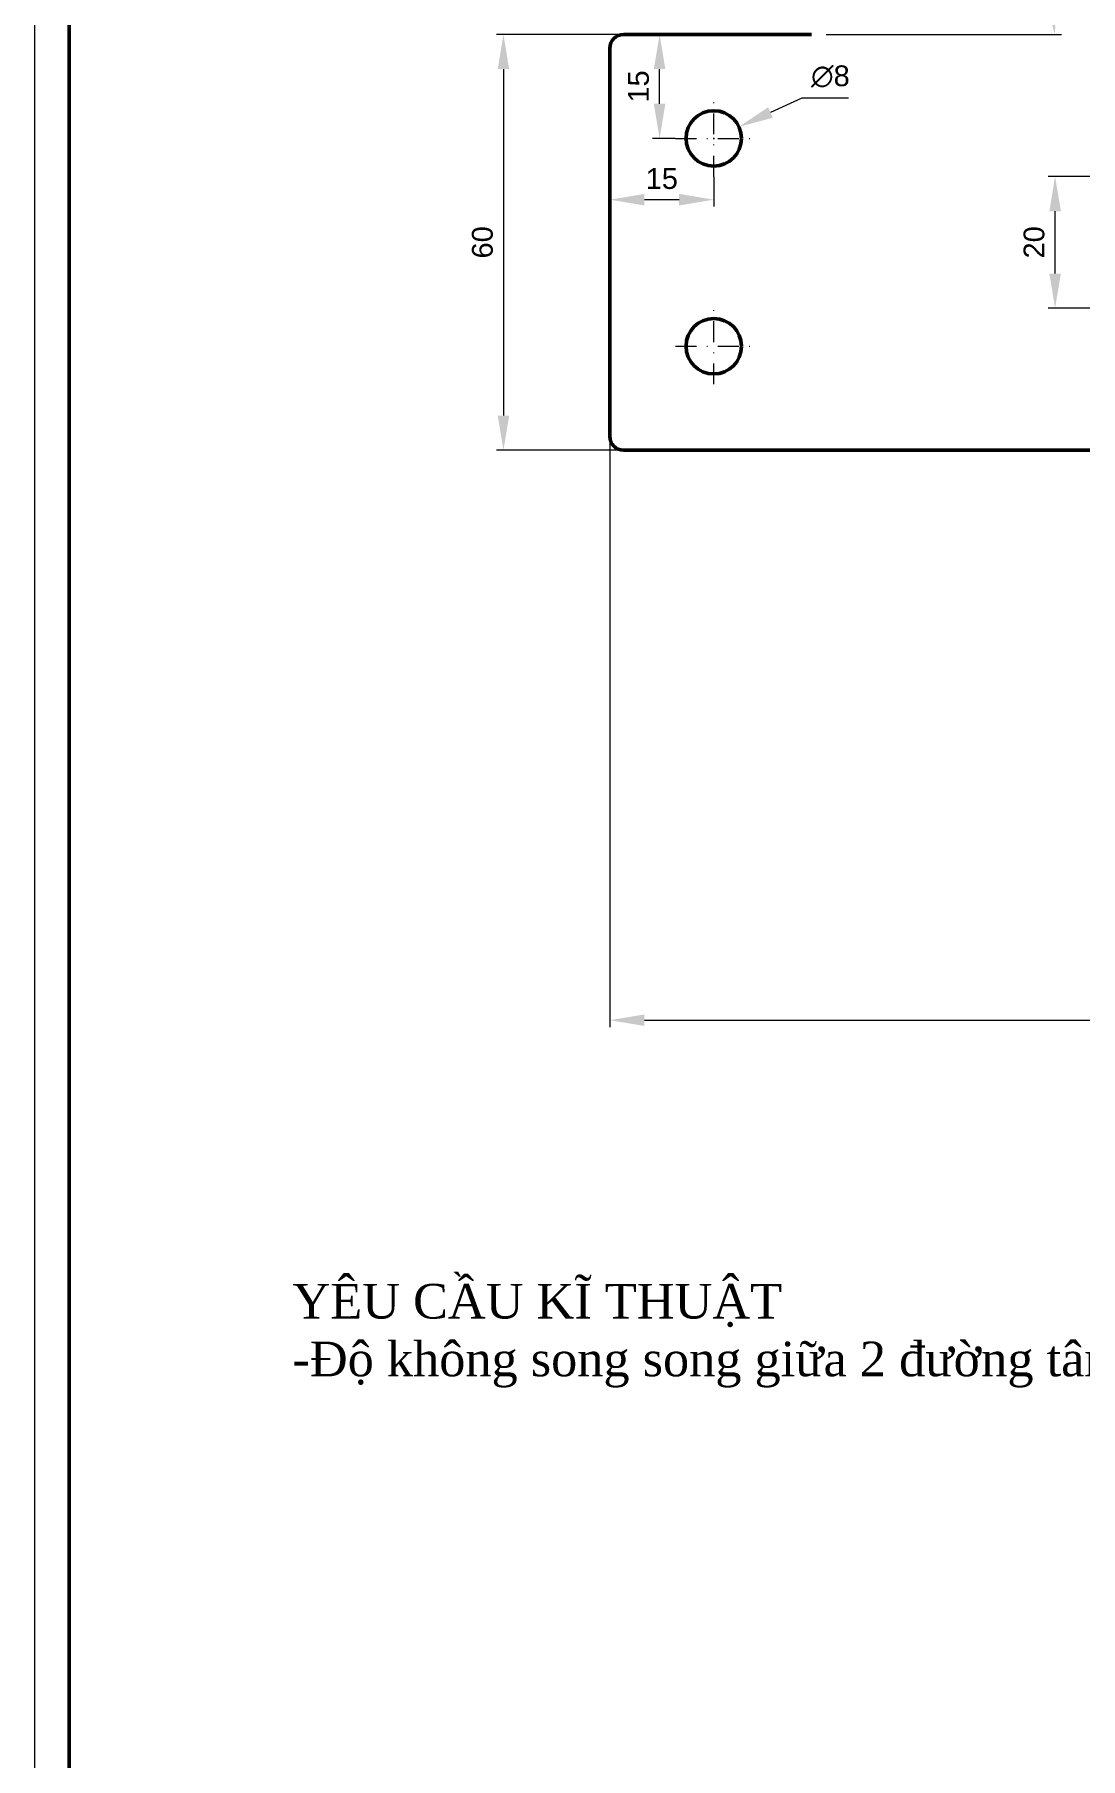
# Model space of a CAD drawing. Header units: inches. Extents: x -122986 to 27550, y -4965 to 6170.
# Drawn here: x 5348.4 to 5499.4, y 882.1 to 1131 of the extents above; entities that cross this region are included whole.
import ezdxf

# ---------------------------------------------------------------- set-up
doc = ezdxf.new("R2010")
doc.units = ezdxf.units.IN
doc.header["$LTSCALE"] = 2
doc.header["$MEASUREMENT"] = 0
doc.linetypes.add('DASHDOT', pattern=[1, 0.5, -0.25, 0, -0.25])
for name, color, linetype, lineweight in [('1 Kich Thước', 7, 'Continuous', 15), ('1 mãnh', 7, 'Continuous', 5), ('1 Đường Tâm', 50, 'DASHDOT', 9), ('1 Đậm', 7, 'Continuous', 50)]:
    doc.layers.add(name, color=color, linetype=linetype, lineweight=lineweight)
doc.styles.add('tinh', font='arial.ttf')
doc.dimstyles.new('Tịnh', dxfattribs={"dimtxt": 0.3, "dimasz": 1.5, "dimexe": 1, "dimexo": 0.0625, "dimgap": 0.4, "dimtad": 1, "dimtoh": 1, "dimzin": 0, "dimdsep": 46, "dimtxsty": 'tinh', "dimcen": 0.09, "dimclrd": 256, "dimclre": 256, "dimclrt": 4, "dimadec": 0, "dimazin": 0, "dimtfac": 1, "dimtofl": 0, "dimtmove": 0, "dimatfit": 3, "dimfxl": 1, "dimtfillclr": 4, "dimtolj": 1, "dimtzin": 0, "dimlwd": -1, "dimlwe": -1, "dimarcsym": 0})

# ---------------------------------------------------------------- blocks, each defined once
blk = doc.blocks.new('*D201')
at = {"layer": '1 Kich Thước', "ltscale": 15, "transparency": 16777216}
for p, q in [((5446.96, 1130.97), (5415.11, 1130.97)), ((5416.11, 1125.97), (5416.11, 1075.97)), ((5446.96, 1070.97), (5415.11, 1070.97))]:
    blk.add_line(p, q, dxfattribs=at)
for points in [[(5415.28, 1125.97), (5416.94, 1125.97), (5416.11, 1130.97)], [(5415.28, 1075.97), (5416.94, 1075.97), (5416.11, 1070.97)]]:
    blk.add_solid(points, dxfattribs=at)
at = {"layer": 'Defpoints', "color": 0, "ltscale": 15, "transparency": 16777216}
for p in [(5447.02, 1130.97), (5416.11, 1070.97), (5447.02, 1070.97)]:
    blk.add_point(p, dxfattribs=at)
at = {"layer": '1 Kich Thước', "color": 4, "ltscale": 15, "transparency": 16777216, "insert": (5413.08, 1100.97), "char_height": 0.3, "attachment_point": 5, "rotation": 90, "style": 'tinh'}
blk.add_mtext('\\A1;{\\H10x;60}', dxfattribs=at)
blk = doc.blocks.new('*D226')
at = {"layer": '1 Kich Thước', "ltscale": 15, "transparency": 16777216}
for p, q in [((5516.41, 1110.47), (5494.76, 1110.47)), ((5495.76, 1096.47), (5495.76, 1105.47)), ((5516.41, 1091.47), (5494.76, 1091.47))]:
    blk.add_line(p, q, dxfattribs=at)
for points in [[(5494.93, 1105.47), (5496.6, 1105.47), (5495.76, 1110.47)], [(5494.93, 1096.47), (5496.6, 1096.47), (5495.76, 1091.47)]]:
    blk.add_solid(points, dxfattribs=at)
at = {"layer": 'Defpoints', "color": 0, "ltscale": 15, "transparency": 16777216}
for p in [(5495.76, 1110.47), (5516.47, 1110.47), (5516.47, 1091.47)]:
    blk.add_point(p, dxfattribs=at)
at = {"layer": '1 Kich Thước', "color": 4, "ltscale": 15, "transparency": 16777216, "insert": (5492.73, 1100.97), "char_height": 1, "attachment_point": 5, "rotation": 90, "style": 'tinh'}
blk.add_mtext('\\A1;{\\H3x;20}', dxfattribs=at)
blk = doc.blocks.new('*D231')
at = {"layer": '1 Kich Thước', "ltscale": 15, "transparency": 16777216}
for p, q in [((5431.47, 1079.16), (5431.47, 987.69)), ((5711.47, 1079.16), (5711.47, 987.69)), ((5436.47, 988.69), (5706.47, 988.69))]:
    blk.add_line(p, q, dxfattribs=at)
for points in [[(5436.47, 989.52), (5436.47, 987.86), (5431.47, 988.69)], [(5706.47, 989.52), (5706.47, 987.86), (5711.47, 988.69)]]:
    blk.add_solid(points, dxfattribs=at)
at = {"layer": 'Defpoints', "color": 0, "ltscale": 15, "transparency": 16777216}
for p in [(5431.47, 1079.22), (5711.47, 1079.22), (5711.47, 988.69)]:
    blk.add_point(p, dxfattribs=at)
at = {"layer": '1 Kich Thước', "color": 4, "ltscale": 15, "transparency": 16777216, "insert": (5571.47, 991.72), "char_height": 0.3, "attachment_point": 5, "style": 'tinh'}
blk.add_mtext('\\A1;{\\H10x;280}', dxfattribs=at)
blk = doc.blocks.new('*D234')
at = {"layer": '1 Kich Thước', "ltscale": 15, "transparency": 16777216}
blk.add_line((5462.71, 1130.97), (5496.69, 1130.97), dxfattribs=at)
blk.add_arc((5462.65, 1130.97), 33.05, 8.677, 36.323, dxfattribs=at)
for points in [[(5488.64, 1150.01), (5489.9, 1151.09), (5486.01, 1154.34)], [(5496.15, 1136.02), (5494.48, 1135.9), (5495.69, 1130.97)]]:
    blk.add_solid(points, dxfattribs=at)
at = {"layer": 'Defpoints', "color": 0, "ltscale": 15, "transparency": 16777216}
for p in [(5491.47, 1159.8), (5494.57, 1139.53), (5464.11, 1132.44), (5433.47, 1130.97), (5460.58, 1130.97)]:
    blk.add_point(p, dxfattribs=at)
at = {"layer": '1 Kich Thước', "color": 4, "ltscale": 15, "transparency": 16777216, "insert": (5494.96, 1144.36), "char_height": 0.3, "attachment_point": 5, "rotation": 292.5, "style": 'tinh'}
blk.add_mtext('\\A1;{\\H10x;45°}', dxfattribs=at)
blk = doc.blocks.new('*D246')
at = {"layer": '1 Kich Thước', "ltscale": 15, "transparency": 16777216}
for p, q in [((5441.09, 1130.97), (5437.65, 1130.97)), ((5438.65, 1120.97), (5438.65, 1125.97)), ((5440.91, 1115.97), (5437.65, 1115.97))]:
    blk.add_line(p, q, dxfattribs=at)
for points in [[(5437.82, 1125.97), (5439.49, 1125.97), (5438.65, 1130.97)], [(5437.82, 1120.97), (5439.49, 1120.97), (5438.65, 1115.97)]]:
    blk.add_solid(points, dxfattribs=at)
at = {"layer": 'Defpoints', "color": 0, "ltscale": 15, "transparency": 16777216}
for p in [(5438.65, 1130.97), (5441.15, 1130.97), (5440.97, 1115.97)]:
    blk.add_point(p, dxfattribs=at)
at = {"layer": '1 Kich Thước', "color": 4, "ltscale": 15, "transparency": 16777216, "insert": (5435.62, 1123.47), "char_height": 3, "attachment_point": 5, "rotation": 90, "style": 'tinh'}
blk.add_mtext('\\A1;15', dxfattribs=at)
blk = doc.blocks.new('*D247')
at = {"layer": '1 Kich Thước', "ltscale": 15, "transparency": 16777216}
for p, q in [((5431.47, 1110.41), (5431.47, 1106.13)), ((5446.47, 1110.41), (5446.47, 1106.13)), ((5441.47, 1107.13), (5436.47, 1107.13))]:
    blk.add_line(p, q, dxfattribs=at)
for points in [[(5436.47, 1107.96), (5436.47, 1106.29), (5431.47, 1107.13)], [(5441.47, 1107.96), (5441.47, 1106.29), (5446.47, 1107.13)]]:
    blk.add_solid(points, dxfattribs=at)
at = {"layer": 'Defpoints', "color": 0, "ltscale": 15, "transparency": 16777216}
for p in [(5431.47, 1110.47), (5446.47, 1110.47), (5431.47, 1107.13)]:
    blk.add_point(p, dxfattribs=at)
at = {"layer": '1 Kich Thước', "color": 4, "ltscale": 15, "transparency": 16777216, "insert": (5438.97, 1110.16), "char_height": 3, "attachment_point": 5, "style": 'tinh'}
blk.add_mtext('\\A1;15', dxfattribs=at)
blk = doc.blocks.new('*D248')
at = {"layer": '1 Kich Thước', "ltscale": 15, "transparency": 16777216}
for p, q in [((5459.21, 1121.79), (5454.66, 1119.72)), ((5465.94, 1121.79), (5459.21, 1121.79)), ((5446.38, 1115.97), (5446.56, 1115.97)), ((5446.47, 1115.88), (5446.47, 1116.06))]:
    blk.add_line(p, q, dxfattribs=at)
blk.add_solid([(5454.31, 1120.47), (5455.01, 1118.96), (5450.11, 1117.64)], dxfattribs=at)
at = {"layer": 'Defpoints', "color": 0, "ltscale": 15, "transparency": 16777216}
for p in [(5450.11, 1117.64), (5442.84, 1114.31)]:
    blk.add_point(p, dxfattribs=at)
at = {"layer": '1 Kich Thước', "color": 4, "ltscale": 15, "transparency": 16777216, "insert": (5463.32, 1124.91), "char_height": 3, "attachment_point": 5, "style": 'tinh'}
blk.add_mtext('\\A1;∅8', dxfattribs=at)

msp = doc.modelspace()

# ---------------------------------------------------------------- linework, layer by layer
at = {"layer": '1 mãnh', "ltscale": 15}
msp.add_lwpolyline([(5348.394, 1460.226), (5348.394, 271.226), (6189.394, 271.226), (6189.394, 1460.226)], close=True, dxfattribs=at)
at = {"layer": '1 Đường Tâm', "lineweight": 9, "ltscale": 3}
for p, q in [((5446.474, 1110.475), (5446.474, 1121.475)), ((5440.974, 1115.975), (5451.974, 1115.975)), ((5446.474, 1080.475), (5446.474, 1091.475)), ((5440.974, 1085.975), (5451.974, 1085.975))]:
    msp.add_line(p, q, dxfattribs=at)
at = {"layer": '1 Đậm', "lineweight": 50}
for p, q in [((5460.576, 1130.975), (5433.474, 1130.975)), ((5431.474, 1128.975), (5431.474, 1072.975)), ((5433.474, 1070.975), (5501.474, 1070.975))]:
    msp.add_line(p, q, dxfattribs=at)
at = {"layer": '1 Đậm', "ltscale": 0.2}
msp.add_lwpolyline([(5353.394, 1434.226), (5353.394, 276.226), (6183.394, 276.226), (6183.394, 1434.226)], close=True, dxfattribs=at)
at = {"layer": '1 Đậm', "lineweight": 50, "ltscale": 15}
for centre in [(5446.474, 1115.975), (5446.474, 1085.975)]:
    msp.add_circle(centre, 4, dxfattribs=at)
at = {"layer": '1 Đậm', "lineweight": 50}
for centre, start, end in [((5433.474, 1128.975), 90, 180), ((5433.474, 1072.975), 180, 270)]:
    msp.add_arc(centre, 2, start, end, dxfattribs=at)

# ---------------------------------------------------------------- texts
at = {"insert": (5379.653, 950.628), "char_height": 5, "attachment_point": 1}
msp.add_mtext_dynamic_manual_height_columns('\\pi-15,l20.9985,t20.9985;{\\fTimes New Roman TUR|b0|i0|c0|p18;YÊU CẦU KĨ THUẬT\\H1.56579x; \\H0.63866x;\\P-Độ không song song giữa 2 đường tâm lỗ Ø5 không vượt quá 0.01mm\\H2.54461x; }', width=553.91263, gutter_width=17.5, heights=[214.239], dxfattribs=at)

# ---------------------------------------------------------------- dimensions: what is measured, and where the dimension line sits
at = {"layer": '1 Kich Thước', "ltscale": 15}
dim = msp.add_angular_dim_2l(base=(5494.568, 1139.528), line1=((5460.576, 1130.975), (5433.474, 1130.975)), line2=((5491.474, 1159.802), (5464.111, 1132.439)), text='{\\H10x;<>}', dimstyle='Tịnh', override={"dimasz": 5}, dxfattribs=at)
dim.commit()
dim.dimension.update_dxf_attribs({"geometry": '*D234', "text_midpoint": (5494.958, 1144.358)})
for base, p1, p2, text, override, picture, middle in [((5416.109, 1070.975), (5447.025, 1130.975), (5447.025, 1070.975), '{\\H10x;60}', {"dimtxt": 0.3, "dimasz": 5, "dimgap": 1.5, "dimlwd": 65535}, '*D201', (5413.077, 1100.975)), ((5495.763, 1110.475), (5516.474, 1091.475), (5516.474, 1110.475), '{\\H3x;20}', {"dimtxt": 1, "dimasz": 5, "dimgap": 1.5, "dimlwd": 65535}, '*D226', (5492.732, 1100.975))]:
    dim = msp.add_linear_dim(base=base, p1=p1, p2=p2, angle=90, text=text, dimstyle='Tịnh', override=override, dxfattribs=at)
    dim.commit()
    dim.dimension.update_dxf_attribs({"geometry": picture, "text_midpoint": middle})
dim = msp.add_linear_dim(base=(5438.653, 1130.975), p1=(5440.974, 1115.975), p2=(5441.153, 1130.975), angle=90, dimstyle='Tịnh', override={"dimtxt": 3, "dimasz": 5, "dimgap": 1.5, "dimdec": 0, "dimtdec": 0}, dxfattribs=at)
dim.commit()
dim.dimension.update_dxf_attribs({"geometry": '*D246', "text_midpoint": (5435.622, 1123.475)})
dim = msp.add_diameter_dim_2p(p1=(5442.836, 1114.312), p2=(5450.112, 1117.638), dimstyle='Tịnh', override={"dimtxt": 3, "dimasz": 5, "dimgap": 1.5, "dimdec": 0, "dimtdec": 0}, dxfattribs=at)
dim.commit()
dim.dimension.update_dxf_attribs({"geometry": '*D248', "text_midpoint": (5463.325, 1121.795), "dimtype": 163})
dim = msp.add_linear_dim(base=(5431.474, 1107.128), p1=(5446.474, 1110.475), p2=(5431.474, 1110.475), dimstyle='Tịnh', override={"dimtxt": 3, "dimasz": 5, "dimgap": 1.5, "dimdec": 0, "dimtdec": 0}, dxfattribs=at)
dim.commit()
dim.dimension.update_dxf_attribs({"geometry": '*D247', "text_midpoint": (5438.974, 1110.16)})
dim = msp.add_linear_dim(base=(5711.474, 988.691), p1=(5431.474, 1079.222), p2=(5711.474, 1079.222), text='{\\H10x;280}', dimstyle='Tịnh', override={"dimtxt": 0.3, "dimasz": 5, "dimgap": 1.5, "dimlwd": 65535}, dxfattribs=at)
dim.commit()
dim.dimension.update_dxf_attribs({"geometry": '*D231', "text_midpoint": (5571.474, 991.723)})

doc.saveas('drawing.dxf')
